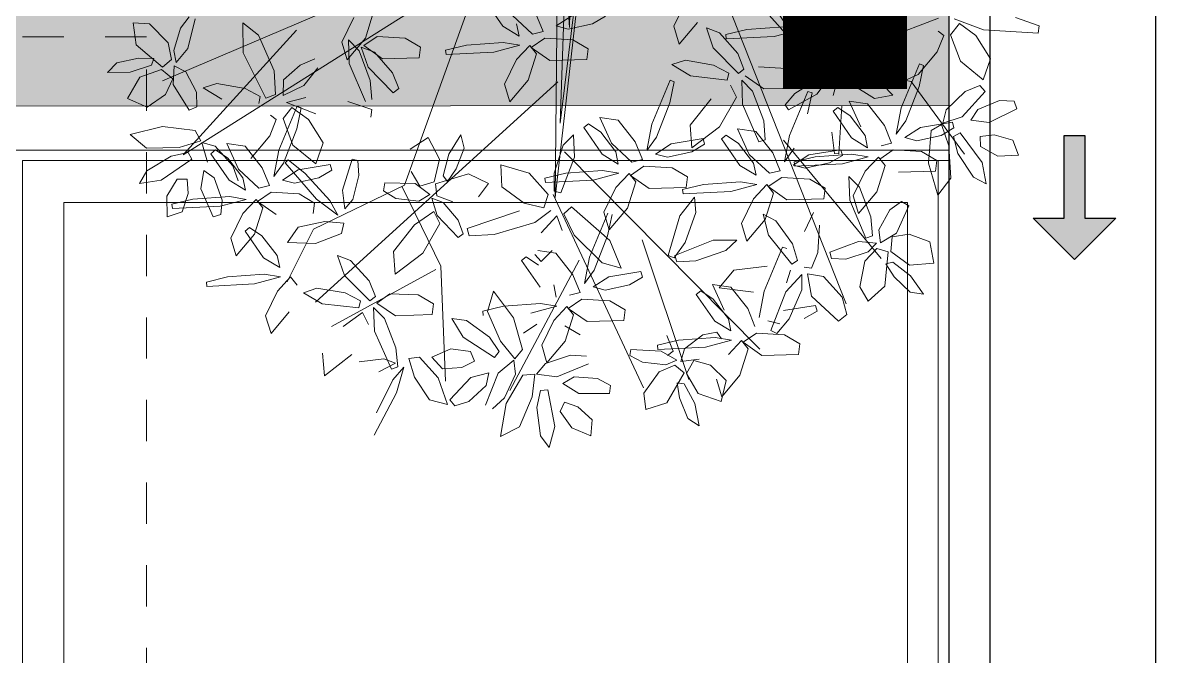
# Model space of a CAD drawing. Header units: metres. Extents: x 349703 to 349913, y 9282546 to 9282694.
# Drawn here: x 349808.1 to 349810.841, y 9282619.446 to 9282620.98 of the extents above; entities that cross this region are included whole.
import ezdxf

# ---------------------------------------------------------------- set-up
doc = ezdxf.new("R2010")
doc.units = ezdxf.units.M
doc.header["$LTSCALE"] = 0.25
doc.linetypes.add('HIDDEN', pattern=[0.375, 0.25, -0.125])
for name, color, linetype, lineweight in [('.', 7, 'Continuous', 0), ('0_ CUNETAS', 160, 'Continuous', 5), ('AREA-VERDE', 3, 'CONTINUOUS', 9), ('ARQ-FONDO', 253, 'CONTINUOUS', 9), ('CUNETAS-RED', 5, 'CONTINUOUS', 18), ('LLORAD-TRAMO', 1, 'CONTINUOUS', 70)]:
    doc.layers.add(name, color=color, linetype=linetype, lineweight=lineweight)

# ---------------------------------------------------------------- blocks, each defined once
blk = doc.blocks.new('VESTIDORS')
at = {"layer": 'ARQ-FONDO', "linetype": 'HIDDEN', "ltscale": 0.7, "elevation": 20.5486}
blk.add_lwpolyline([(349874.5621, 9282583.8475), (349874.5621, 9282569.0681), (349865.7321, 9282569.0681), (349865.7321, 9282583.8475)], close=True, dxfattribs=at)
blk = doc.blocks.new('DWD')
at = {"layer": 'ARQ-FONDO'}
for p, q in [((349962.2135, 9282606.4669), (349962.2135, 9282620.6464)), ((349962.2135, 9282620.6464), (349964.1135, 9282620.6464)), ((349964.1135, 9282620.6464), (349964.4554, 9282620.6464)), ((349964.43, 9282620.6464), (349964.43, 9282606.5669)), ((349964.4554, 9282620.6464), (349964.4554, 9282606.5669))]:
    blk.add_line(p, q, dxfattribs=at)
at = {"layer": 'ARQ-FONDO', "flags": 128}
blk.add_lwpolyline([(349964.3554, 9282617.7669), (349962.3135, 9282617.7669), (349962.3135, 9282620.5451), (349964.3554, 9282620.5451)], close=True, dxfattribs=at)
blk = doc.blocks.new('ARR2')
at = {"layer": 'ARQ-FONDO', "lineweight": 5}
for p, q in [((2740.9114, 1214.2586), (2740.9047, 1213.4719)), ((2740.9216, 1213.7321), (2740.9402, 1214.2786)), ((2740.9402, 1214.2786), (2740.9538, 1214.0668)), ((2740.9538, 1214.0668), (2740.9593, 1214.2641)), ((2739.6024, 1213.6218), (2740.5631, 1214.2272)), ((2740.6354, 1214.2321), (2740.3772, 1213.5152)), ((2740.9047, 1213.4719), (2740.9909, 1214.2402)), ((2740.9849, 1214.2535), (2740.9216, 1213.7321)), ((2740.275, 1214.1978), (2739.5306, 1213.8801)), ((2740.7216, 1214.0717), (2740.6569, 1214.1648)), ((2741.3198, 1214.0712), (2741.3618, 1214.1573)), ((2741.5062, 1214.1534), (2741.9224, 1213.0996)), ((2741.6594, 1214.1552), (2741.8003, 1213.9461)), ((2739.6232, 1214.1048), (2739.5933, 1214.0649)), ((2739.6192, 1213.9933), (2739.6442, 1214.0974)), ((2740.1577, 1214.0158), (2740.1997, 1214.1019)), ((2740.269, 1214.1219), (2740.2402, 1214.0293)), ((2740.8252, 1214.0443), (2740.754, 1214.1101)), ((2740.837, 1214.1154), (2740.8618, 1214.0528)), ((2740.9076, 1214.0725), (2740.9628, 1214.1084)), ((2741.0798, 1214.1065), (2741.0345, 1214.0803)), ((2741.6422, 1214.1223), (2741.8003, 1213.9461)), ((2741.8793, 1213.96), (2742.2455, 1214.0994)), ((2742.3003, 1214.0979), (2742.4025, 1214.0584)), ((2742.5982, 1214.0733), (2742.5152, 1214.1017)), ((2739.4275, 1214.0832), (2739.4379, 1214.006)), ((2739.4852, 1214.0795), (2739.4275, 1214.0832)), ((2739.5495, 1214.0136), (2739.4852, 1214.0795)), ((2739.5933, 1214.0649), (2739.5695, 1213.9862)), ((2739.8116, 1214.0835), (2739.8126, 1213.9789)), ((2739.8665, 1214.0407), (2739.8116, 1214.0835)), ((2740.7777, 1214.0373), (2740.7216, 1214.0717)), ((2740.7693, 1214.0797), (2740.7777, 1214.0373)), ((2740.9494, 1214.0618), (2740.9076, 1214.0725)), ((2741.0345, 1214.0803), (2740.9494, 1214.0618)), ((2741.3385, 1214.0092), (2741.3198, 1214.0712)), ((2741.4023, 1214.0847), (2741.3385, 1214.0092)), ((2741.4336, 1214.0656), (2741.4573, 1213.9959)), ((2741.4793, 1214.0484), (2741.4336, 1214.0656)), ((2741.5015, 1214.0423), (2741.5749, 1214.0596)), ((2741.5749, 1214.0596), (2741.7034, 1214.0691)), ((2741.7606, 1214.0592), (2741.67, 1214.0353)), ((2741.7034, 1214.0691), (2741.7606, 1214.0592)), ((2741.7499, 1214.0095), (2741.7958, 1214.0588)), ((2741.7958, 1214.0588), (2741.8191, 1214.0294)), ((2741.848, 1214.0839), (2741.8011, 1214.0518)), ((2741.9463, 1214.0783), (2741.848, 1214.0839)), ((2741.9998, 1214.0464), (2741.9463, 1214.0783)), ((2742.319, 1214.0806), (2742.288, 1214.042)), ((2742.3766, 1214.0395), (2742.319, 1214.0806)), ((2742.4025, 1214.0584), (2742.5948, 1214.0471)), ((2742.5948, 1214.0471), (2742.5982, 1214.0733)), ((2739.9988, 1214.0577), (2739.6024, 1213.6218)), ((2739.9206, 1213.9149), (2739.8665, 1214.0407)), ((2740.2402, 1214.0293), (2740.1764, 1213.9539)), ((2740.1806, 1214.0237), (2740.1836, 1213.9407)), ((2740.2183, 1213.9854), (2740.1806, 1214.0237)), ((2740.2815, 1214.0357), (2740.2346, 1214.0036)), ((2740.3798, 1214.0302), (2740.2815, 1214.0357)), ((2740.4332, 1213.9983), (2740.3798, 1214.0302)), ((2740.8675, 1214.0295), (2740.8205, 1213.9974)), ((2740.8618, 1214.0528), (2740.8252, 1214.0443)), ((2740.9657, 1214.024), (2740.8675, 1214.0295)), ((2741.0192, 1213.9921), (2740.9657, 1214.024)), ((2741.5429, 1213.9756), (2741.4793, 1214.0484)), ((2741.503, 1214.0271), (2741.5015, 1214.0423)), ((2741.67, 1214.0353), (2741.503, 1214.0271)), ((2741.8191, 1214.0294), (2741.7904, 1213.9369)), ((2741.9953, 1214.0092), (2741.9998, 1214.0464)), ((2742.2642, 1214.0389), (2742.2411, 1213.9814)), ((2742.2444, 1214.0542), (2742.2642, 1214.0389)), ((2742.288, 1214.042), (2742.3223, 1213.9488)), ((2742.428, 1213.957), (2742.3766, 1214.0395)), ((2739.4379, 1214.006), (2739.5303, 1213.928)), ((2739.5623, 1213.9548), (2739.5495, 1214.0136)), ((2739.5695, 1213.9862), (2739.5786, 1213.9451)), ((2739.5786, 1213.9451), (2739.6192, 1213.9933)), ((2739.8126, 1213.9789), (2739.8923, 1213.8193)), ((2740.1764, 1213.9539), (2740.1577, 1214.0158)), ((2740.2574, 1213.8814), (2740.2183, 1213.9854)), ((2740.2258, 1213.998), (2740.2495, 1213.9283)), ((2740.2715, 1213.9808), (2740.2258, 1213.998)), ((2740.2346, 1214.0036), (2740.3, 1213.9579)), ((2740.3351, 1213.908), (2740.2715, 1213.9808)), ((2740.4287, 1213.961), (2740.4332, 1213.9983)), ((2740.5209, 1213.988), (2740.5943, 1214.0052)), ((2740.5224, 1213.9728), (2740.5209, 1213.988)), ((2740.6894, 1213.981), (2740.5224, 1213.9728)), ((2740.5943, 1214.0052), (2740.7228, 1214.0148)), ((2740.78, 1214.0049), (2740.6894, 1213.981)), ((2740.7228, 1214.0148), (2740.78, 1214.0049)), ((2740.7693, 1213.9551), (2740.8152, 1214.0044)), ((2740.8152, 1214.0044), (2740.8386, 1213.9751)), ((2740.8205, 1213.9974), (2740.886, 1213.9517)), ((2741.0147, 1213.9548), (2741.0192, 1213.9921)), ((2741.4573, 1213.9959), (2741.5452, 1213.9058)), ((2741.7079, 1213.9233), (2741.7499, 1214.0095)), ((2741.8666, 1214.006), (2741.9953, 1214.0092)), ((2742.2411, 1213.9814), (2742.1749, 1213.9023)), ((2739.3382, 1213.9093), (2739.3704, 1213.9437)), ((2739.3704, 1213.9437), (2739.4465, 1213.9596)), ((2739.4465, 1213.9596), (2739.5001, 1213.9584)), ((2739.5001, 1213.9584), (2739.4916, 1213.9352)), ((2739.5303, 1213.928), (2739.5623, 1213.9548)), ((2740.0122, 1213.9358), (2740.063, 1213.9574)), ((2740.1836, 1213.9407), (2740.2405, 1213.8078)), ((2740.3, 1213.9579), (2740.4287, 1213.961)), ((2740.7273, 1213.869), (2740.7693, 1213.9551)), ((2740.8386, 1213.9751), (2740.8098, 1213.8825)), ((2740.886, 1213.9517), (2741.0147, 1213.9548)), ((2741.3603, 1213.9527), (2741.3126, 1213.9375)), ((2741.4588, 1213.9356), (2741.3603, 1213.9527)), ((2741.5648, 1213.9214), (2741.5429, 1213.9756)), ((2741.8003, 1213.9461), (2742.1503, 1213.8779)), ((2741.8967, 1213.9201), (2741.9283, 1213.9402)), ((2741.9283, 1213.9402), (2742.0173, 1213.9018)), ((2742.1146, 1213.7855), (2742.179, 1213.9399)), ((2742.179, 1213.9399), (2742.1934, 1213.9346)), ((2742.3223, 1213.9488), (2742.4021, 1213.884)), ((2742.4021, 1213.884), (2742.428, 1213.957)), ((2739.4174, 1213.9104), (2739.3382, 1213.9093)), ((2739.4916, 1213.9352), (2739.4174, 1213.9104)), ((2739.5265, 1213.9202), (2739.4505, 1213.8928)), ((2739.5661, 1213.887), (2739.5265, 1213.9202)), ((2739.5716, 1213.9325), (2739.5681, 1213.8679)), ((2739.6124, 1213.9121), (2739.5716, 1213.9325)), ((2739.6492, 1213.8404), (2739.6124, 1213.9121)), ((2739.926, 1213.8321), (2739.9206, 1213.9149)), ((2739.9542, 1213.884), (2740.0122, 1213.9358)), ((2740.0736, 1213.9259), (2740.0245, 1213.8642)), ((2740.2495, 1213.9283), (2740.3375, 1213.8381)), ((2740.357, 1213.8537), (2740.3351, 1213.908)), ((2741.3126, 1213.9375), (2741.3773, 1213.8979)), ((2741.5118, 1213.9069), (2741.4588, 1213.9356)), ((2741.5065, 1213.8825), (2741.5118, 1213.9069)), ((2741.5452, 1213.9058), (2741.5648, 1213.9214)), ((2741.7138, 1213.9242), (2741.6155, 1213.9298)), ((2741.7265, 1213.8614), (2741.7079, 1213.9233)), ((2741.7673, 1213.8923), (2741.7138, 1213.9242)), ((2741.7904, 1213.9369), (2741.7265, 1213.8614)), ((2741.9409, 1213.8692), (2741.8967, 1213.9201)), ((2742.0173, 1213.9018), (2742.0857, 1213.8304)), ((2742.1749, 1213.9023), (2742.1278, 1213.8821)), ((2742.1934, 1213.9346), (2742.1774, 1213.861)), ((2739.4505, 1213.8928), (2739.4079, 1213.8186)), ((2739.5402, 1213.8332), (2739.5661, 1213.887)), ((2739.5681, 1213.8679), (2739.6233, 1213.778)), ((2739.7206, 1213.8712), (2739.6729, 1213.856)), ((2739.8191, 1213.8541), (2739.7206, 1213.8712)), ((2739.9519, 1213.8288), (2739.9542, 1213.884)), ((2740.0245, 1213.8642), (2739.9519, 1213.8288)), ((2740.9133, 1213.8764), (2740.0653, 1213.1056)), ((2740.2628, 1213.8153), (2740.2574, 1213.8814)), ((2740.746, 1213.807), (2740.7273, 1213.869)), ((2740.8098, 1213.8825), (2740.746, 1213.807)), ((2741.2422, 1213.7283), (2741.3067, 1213.8826)), ((2741.321, 1213.8774), (2741.305, 1213.8037)), ((2741.3067, 1213.8826), (2741.321, 1213.8774)), ((2741.3773, 1213.8979), (2741.5065, 1213.8825)), ((2741.5181, 1213.8651), (2741.5386, 1213.8235)), ((2741.557, 1213.8823), (2741.56, 1213.7993)), ((2741.5947, 1213.8441), (2741.557, 1213.8823)), ((2741.5686, 1213.8977), (2741.634, 1213.8519)), ((2741.7429, 1213.8367), (2741.817, 1213.8824)), ((2741.7628, 1213.8551), (2741.7673, 1213.8923)), ((2741.817, 1213.8824), (2741.86, 1213.8862)), ((2741.86, 1213.8862), (2741.8199, 1213.834)), ((2741.8766, 1213.8293), (2741.8925, 1213.8851)), ((2742.0221, 1213.8184), (2741.9409, 1213.8692)), ((2742.1774, 1213.861), (2742.1308, 1213.7408)), ((2742.1503, 1213.8779), (2742.336, 1213.6237)), ((2742.3906, 1213.8645), (2742.3383, 1213.8433)), ((2742.4089, 1213.8437), (2742.3906, 1213.8645)), ((2739.4768, 1213.7881), (2739.5402, 1213.8332)), ((2739.65, 1213.7897), (2739.6492, 1213.8404)), ((2739.6729, 1213.856), (2739.7376, 1213.8164)), ((2739.8721, 1213.8254), (2739.8191, 1213.8541)), ((2739.8668, 1213.801), (2739.8721, 1213.8254)), ((2739.8923, 1213.8193), (2739.926, 1213.8321)), ((2740.0317, 1213.8223), (2739.9645, 1213.8042)), ((2740.3375, 1213.8381), (2740.357, 1213.8537)), ((2741.5386, 1213.8235), (2741.4794, 1213.7197)), ((2741.6338, 1213.7401), (2741.5947, 1213.8441)), ((2741.634, 1213.8519), (2741.7628, 1213.8551)), ((2741.7089, 1213.7968), (2741.7429, 1213.8367)), ((2741.8199, 1213.834), (2741.7205, 1213.7795)), ((2741.7241, 1213.6891), (2741.7885, 1213.8435)), ((2741.8029, 1213.8382), (2741.7869, 1213.7646)), ((2741.7885, 1213.8435), (2741.8029, 1213.8382)), ((2742.0857, 1213.8304), (2742.0221, 1213.8184)), ((2742.3383, 1213.8433), (2742.2725, 1213.7791)), ((2742.3288, 1213.7546), (2742.4089, 1213.8437)), ((2739.4079, 1213.8186), (2739.4768, 1213.7881)), ((2739.6233, 1213.778), (2739.65, 1213.7897)), ((2739.9372, 1213.6373), (2740.0016, 1213.7916)), ((2739.9832, 1213.7869), (2739.9522, 1213.7483)), ((2739.9645, 1213.8042), (2740.0667, 1213.7646)), ((2740.0407, 1213.7457), (2739.9832, 1213.7869)), ((2740.016, 1213.7864), (2740, 1213.7127)), ((2740.0016, 1213.7916), (2740.016, 1213.7864)), ((2740.2623, 1213.7796), (2740.1793, 1213.808)), ((2741.305, 1213.8037), (2741.2584, 1213.6836)), ((2741.3763, 1213.7255), (2741.4497, 1213.818)), ((2741.56, 1213.7993), (2741.6169, 1213.6665)), ((2741.7205, 1213.7795), (2741.7089, 1213.7968)), ((2741.8768, 1213.7739), (2741.8927, 1213.7873)), ((2741.8927, 1213.7873), (2741.9359, 1213.7577)), ((2741.9067, 1213.7925), (2741.8973, 1213.6255)), ((2741.9332, 1213.8093), (2741.9972, 1213.7995)), ((2741.9739, 1213.7192), (2741.9332, 1213.8093)), ((2741.9972, 1213.7995), (2742.0569, 1213.7245)), ((2742.0972, 1213.6935), (2742.1146, 1213.7855)), ((2742.4594, 1213.8111), (2742.3832, 1213.7802)), ((2742.4231, 1213.7351), (2742.5194, 1213.7825)), ((2742.5104, 1213.8088), (2742.4594, 1213.8111)), ((2742.5194, 1213.7825), (2742.5104, 1213.8088)), ((2739.9284, 1213.7452), (2739.9053, 1213.6876)), ((2739.9086, 1213.7605), (2739.9284, 1213.7452)), ((2739.9522, 1213.7483), (2739.9865, 1213.6551)), ((2740.0922, 1213.6632), (2740.0407, 1213.7457)), ((2740.259, 1213.7534), (2740.2623, 1213.7796)), ((2741.0609, 1213.7521), (2741.1248, 1213.7423)), ((2741.1016, 1213.662), (2741.0609, 1213.7521)), ((2741.1248, 1213.7423), (2741.1845, 1213.6673)), ((2741.9414, 1213.6808), (2741.8768, 1213.7739)), ((2741.9359, 1213.7577), (2741.9892, 1213.6888)), ((2742.1308, 1213.7408), (2742.0972, 1213.6935)), ((2742.2725, 1213.7791), (2742.261, 1213.7318)), ((2742.261, 1213.7318), (2742.3288, 1213.7546)), ((2742.3832, 1213.7802), (2742.3584, 1213.7424)), ((2742.3584, 1213.7424), (2742.4231, 1213.7351)), ((2739.5303, 1213.7208), (2739.4169, 1213.6922)), ((2739.6444, 1213.7067), (2739.5303, 1213.7208)), ((2739.6642, 1213.67), (2739.6444, 1213.7067)), ((2740, 1213.7127), (2739.9534, 1213.5926)), ((2741.0044, 1213.7167), (2741.0204, 1213.7301)), ((2741.0691, 1213.6236), (2741.0044, 1213.7167)), ((2741.0204, 1213.7301), (2741.0635, 1213.7005)), ((2741.2248, 1213.6363), (2741.2422, 1213.7283)), ((2741.3824, 1213.6459), (2741.3763, 1213.7255)), ((2741.4794, 1213.7197), (2741.3824, 1213.6459)), ((2741.5427, 1213.713), (2741.6067, 1213.7031)), ((2741.5834, 1213.6229), (2741.5427, 1213.713)), ((2741.6067, 1213.7031), (2741.6664, 1213.6282)), ((2741.6393, 1213.674), (2741.6338, 1213.7401)), ((2742.0569, 1213.7245), (2742.0816, 1213.6619)), ((2742.1274, 1213.6816), (2742.1826, 1213.7175)), ((2742.1826, 1213.7175), (2742.2945, 1213.7358)), ((2742.2199, 1213.707), (2742.2103, 1213.5924)), ((2742.2558, 1213.7282), (2742.2199, 1213.707)), ((2742.2997, 1213.7157), (2742.2544, 1213.6894)), ((2742.2816, 1213.653), (2742.2558, 1213.7282)), ((2742.2945, 1213.7358), (2742.2997, 1213.7157)), ((2739.4169, 1213.6922), (2739.4742, 1213.6452)), ((2739.588, 1213.6472), (2739.6642, 1213.67)), ((2739.6676, 1213.6646), (2739.6876, 1213.596)), ((2739.7143, 1213.6513), (2739.6676, 1213.6646)), ((2739.9053, 1213.6876), (2739.8391, 1213.6086)), ((2740.0663, 1213.5903), (2740.0922, 1213.6632)), ((2740.4603, 1213.6823), (2740.3971, 1213.6412)), ((2740.4991, 1213.606), (2740.4603, 1213.6823)), ((2740.532, 1213.6241), (2740.5743, 1213.6911)), ((2740.5743, 1213.6911), (2740.5856, 1213.6453)), ((2740.9321, 1213.655), (2740.9682, 1213.6913)), ((2740.9682, 1213.6913), (2740.9723, 1213.6134)), ((2741.0635, 1213.7005), (2741.1168, 1213.6316)), ((2741.1728, 1213.5962), (2741.1016, 1213.662)), ((2741.1845, 1213.6673), (2741.2093, 1213.6047)), ((2741.2584, 1213.6836), (2741.2248, 1213.6363)), ((2741.3103, 1213.6603), (2741.4221, 1213.6786)), ((2741.4221, 1213.6786), (2741.4273, 1213.6584)), ((2741.4862, 1213.6775), (2741.5022, 1213.6909)), ((2741.5509, 1213.5844), (2741.4862, 1213.6775)), ((2741.5022, 1213.6909), (2741.5454, 1213.6613)), ((2741.6169, 1213.6665), (2741.6393, 1213.674)), ((2741.7026, 1213.6723), (2742.0451, 1213.2589)), ((2741.7067, 1213.5971), (2741.7241, 1213.6891)), ((2741.882, 1213.6257), (2741.8726, 1213.7005)), ((2741.9976, 1213.6464), (2741.9414, 1213.6808)), ((2741.9892, 1213.6888), (2741.9976, 1213.6464)), ((2742.0816, 1213.6619), (2742.0451, 1213.6534)), ((2742.1693, 1213.671), (2742.1274, 1213.6816)), ((2742.2544, 1213.6894), (2742.1693, 1213.671)), ((2742.3208, 1213.6989), (2742.2982, 1213.6853)), ((2742.2982, 1213.6853), (2742.3127, 1213.6266)), ((2742.3986, 1213.5945), (2742.3208, 1213.6989)), ((2742.4407, 1213.6918), (2742.3913, 1213.6861)), ((2742.3913, 1213.6861), (2742.3926, 1213.6504)), ((2742.5059, 1213.6724), (2742.4407, 1213.6918)), ((2742.5257, 1213.6207), (2742.5059, 1213.6724)), ((2739.4742, 1213.6452), (2739.588, 1213.6472)), ((2739.6197, 1213.6293), (2739.5604, 1213.6171)), ((2739.6323, 1213.6062), (2739.6197, 1213.6293)), ((2739.6994, 1213.6256), (2739.7153, 1213.639)), ((2739.764, 1213.5325), (2739.6994, 1213.6256)), ((2739.7759, 1213.583), (2739.7143, 1213.6513)), ((2739.7153, 1213.639), (2739.7585, 1213.6094)), ((2739.7558, 1213.6611), (2739.8198, 1213.6513)), ((2739.7965, 1213.571), (2739.7558, 1213.6611)), ((2739.8198, 1213.6513), (2739.8795, 1213.5763)), ((2739.9198, 1213.5452), (2739.9372, 1213.6373)), ((2739.9865, 1213.6551), (2740.0663, 1213.5903)), ((2740.5122, 1213.5484), (2740.532, 1213.6241)), ((2740.5856, 1213.6453), (2740.5573, 1213.5728)), ((2740.9002, 1213.5569), (2740.9321, 1213.655)), ((2740.9374, 1213.632), (2741.6198, 1212.9417)), ((2741.1252, 1213.5892), (2741.0691, 1213.6236)), ((2741.1168, 1213.6316), (2741.1252, 1213.5892)), ((2741.2551, 1213.6244), (2741.3103, 1213.6603)), ((2741.2969, 1213.6137), (2741.2551, 1213.6244)), ((2741.382, 1213.6322), (2741.2969, 1213.6137)), ((2741.4273, 1213.6584), (2741.382, 1213.6322)), ((2741.5454, 1213.6613), (2741.5987, 1213.5924)), ((2741.6546, 1213.5571), (2741.5834, 1213.6229)), ((2741.6664, 1213.6282), (2741.6911, 1213.5655)), ((2741.7402, 1213.6445), (2741.7067, 1213.5971)), ((2741.7921, 1213.6211), (2741.904, 1213.6395)), ((2741.8142, 1213.6143), (2741.9427, 1213.6239)), ((2741.8973, 1213.6255), (2741.882, 1213.6257)), ((2741.904, 1213.6395), (2741.9092, 1213.6193)), ((2741.9427, 1213.6239), (2741.9999, 1213.614)), ((2742.0873, 1213.6387), (2742.0404, 1213.6066)), ((2742.1856, 1213.6331), (2742.0873, 1213.6387)), ((2742.2391, 1213.6012), (2742.1856, 1213.6331)), ((2742.2881, 1213.5393), (2742.2816, 1213.653)), ((2742.3127, 1213.6266), (2742.3679, 1213.5432)), ((2742.3926, 1213.6504), (2742.4536, 1213.6169)), ((2739.5604, 1213.6171), (2739.4749, 1213.5653)), ((2739.525, 1213.5325), (2739.6323, 1213.6062)), ((2739.7585, 1213.6094), (2739.8118, 1213.5405)), ((2739.7951, 1213.53), (2739.7759, 1213.583)), ((2739.9534, 1213.5926), (2739.9198, 1213.5452)), ((2739.9593, 1213.5932), (2739.9704, 1213.6037)), ((2740.069, 1213.4669), (2739.9593, 1213.5932)), ((2739.9704, 1213.6037), (2740.0293, 1213.5567)), ((2740.0052, 1213.5693), (2740.1171, 1213.5876)), ((2740.1171, 1213.5876), (2740.1223, 1213.5674)), ((2740.1602, 1213.4977), (2740.1934, 1213.6061)), ((2740.1934, 1213.6061), (2740.2138, 1213.6018)), ((2740.2138, 1213.6018), (2740.2172, 1213.5496)), ((2740.4805, 1213.5274), (2740.4991, 1213.606)), ((2740.7145, 1213.5871), (2740.7177, 1213.5098)), ((2740.8127, 1213.5568), (2740.7145, 1213.5871)), ((2740.9723, 1213.6134), (2740.9243, 1213.4881)), ((2741.2093, 1213.6047), (2741.1728, 1213.5962)), ((2741.607, 1213.55), (2741.5509, 1213.5844)), ((2741.5987, 1213.5924), (2741.607, 1213.55)), ((2741.7369, 1213.5853), (2741.7921, 1213.6211)), ((2741.7788, 1213.5746), (2741.7369, 1213.5853)), ((2741.7408, 1213.5971), (2741.8142, 1213.6143)), ((2741.7423, 1213.5819), (2741.7408, 1213.5971)), ((2741.9093, 1213.5901), (2741.7423, 1213.5819)), ((2741.8639, 1213.593), (2741.7788, 1213.5746)), ((2741.9092, 1213.6193), (2741.8639, 1213.593)), ((2741.9999, 1213.614), (2741.9093, 1213.5901)), ((2741.9892, 1213.5642), (2742.0351, 1213.6136)), ((2742.0584, 1213.5842), (2742.0297, 1213.4917)), ((2742.0351, 1213.6136), (2742.0584, 1213.5842)), ((2742.2103, 1213.5924), (2742.2433, 1213.4802)), ((2742.2346, 1213.5639), (2742.2391, 1213.6012)), ((2742.4128, 1213.5195), (2742.3986, 1213.5945)), ((2742.4536, 1213.6169), (2742.5257, 1213.6207)), ((2739.4749, 1213.5653), (2739.4495, 1213.5213)), ((2739.6743, 1213.5669), (2739.6645, 1213.5025)), ((2739.7111, 1213.5406), (2739.6743, 1213.5669)), ((2739.8677, 1213.5052), (2739.7965, 1213.571)), ((2739.8795, 1213.5763), (2739.9042, 1213.5137)), ((2739.95, 1213.5334), (2740.0052, 1213.5693)), ((2740.0293, 1213.5567), (2740.1162, 1213.4616)), ((2740.1223, 1213.5674), (2740.077, 1213.5412)), ((2740.2172, 1213.5496), (2740.196, 1213.4651)), ((2740.4001, 1213.5635), (2740.4311, 1213.5124)), ((2740.6007, 1213.5547), (2740.485, 1213.5199)), ((2740.5269, 1213.5286), (2740.5122, 1213.5484)), ((2740.5573, 1213.5728), (2740.5269, 1213.5286)), ((2740.6711, 1213.5211), (2740.6007, 1213.5547)), ((2740.8793, 1213.4831), (2740.8127, 1213.5568)), ((2740.8685, 1213.5399), (2740.9418, 1213.5571)), ((2740.9003, 1213.4949), (2740.9002, 1213.5569)), ((2740.9418, 1213.5571), (2741.0703, 1213.5667)), ((2741.1275, 1213.5568), (2741.037, 1213.5329)), ((2741.0703, 1213.5667), (2741.1275, 1213.5568)), ((2741.1168, 1213.507), (2741.1627, 1213.5563)), ((2741.1627, 1213.5563), (2741.1861, 1213.527)), ((2741.215, 1213.5814), (2741.168, 1213.5493)), ((2741.168, 1213.5493), (2741.2335, 1213.5036)), ((2741.3132, 1213.5759), (2741.215, 1213.5814)), ((2741.3667, 1213.544), (2741.3132, 1213.5759)), ((2741.3622, 1213.5067), (2741.3667, 1213.544)), ((2741.6911, 1213.5655), (2741.6546, 1213.5571)), ((2741.9318, 1213.5462), (2741.9348, 1213.4632)), ((2741.9696, 1213.508), (2741.9318, 1213.5462)), ((2741.9472, 1213.4781), (2741.9892, 1213.5642)), ((2742.1058, 1213.5608), (2742.2346, 1213.5639)), ((2742.3679, 1213.5432), (2742.4128, 1213.5195)), ((2739.4495, 1213.5213), (2739.525, 1213.5325)), ((2739.581, 1213.5364), (2739.5451, 1213.4767)), ((2739.6168, 1213.5363), (2739.581, 1213.5364)), ((2739.6206, 1213.4867), (2739.6168, 1213.5363)), ((2739.739, 1213.4633), (2739.7111, 1213.5406)), ((2739.8201, 1213.4982), (2739.764, 1213.5325)), ((2739.8118, 1213.5405), (2739.8201, 1213.4982)), ((2739.9042, 1213.5137), (2739.8677, 1213.5052)), ((2739.9919, 1213.5227), (2739.95, 1213.5334)), ((2740.077, 1213.5412), (2739.9919, 1213.5227)), ((2740.3772, 1213.5152), (2740.0587, 1213.3619)), ((2740.3086, 1213.5241), (2740.3038, 1213.4953)), ((2740.414, 1213.5212), (2740.3086, 1213.5241)), ((2740.3684, 1213.5093), (2740.5038, 1213.2324)), ((2740.4661, 1213.4829), (2740.414, 1213.5212)), ((2740.4311, 1213.5124), (2740.4805, 1213.5274)), ((2740.485, 1213.5199), (2740.49, 1213.4785)), ((2740.6365, 1213.4749), (2740.6711, 1213.5211)), ((2740.7177, 1213.5098), (2740.7962, 1213.4524)), ((2740.8699, 1213.5247), (2740.8685, 1213.5399)), ((2741.037, 1213.5329), (2740.8699, 1213.5247)), ((2741.0748, 1213.4209), (2741.1168, 1213.507)), ((2741.1861, 1213.527), (2741.1573, 1213.4344)), ((2741.2335, 1213.5036), (2741.3622, 1213.5067)), ((2741.3503, 1213.5007), (2741.4237, 1213.518)), ((2741.4237, 1213.518), (2741.5522, 1213.5276)), ((2741.6094, 1213.5176), (2741.5188, 1213.4937)), ((2741.5522, 1213.5276), (2741.6094, 1213.5176)), ((2741.5987, 1213.4679), (2741.6446, 1213.5172)), ((2741.6446, 1213.5172), (2741.6679, 1213.4879)), ((2741.6968, 1213.5423), (2741.6499, 1213.5102)), ((2741.6499, 1213.5102), (2741.7153, 1213.4644)), ((2741.7951, 1213.5367), (2741.6968, 1213.5423)), ((2741.8486, 1213.5048), (2741.7951, 1213.5367)), ((2741.844, 1213.4676), (2741.8486, 1213.5048)), ((2742.0086, 1213.404), (2741.9696, 1213.508)), ((2742.2433, 1213.4802), (2742.2881, 1213.5393)), ((2739.5451, 1213.4767), (2739.5461, 1213.4045)), ((2739.5634, 1213.4488), (2739.6368, 1213.4661)), ((2739.5986, 1213.4223), (2739.6206, 1213.4867)), ((2739.6368, 1213.4661), (2739.7653, 1213.4757)), ((2739.6645, 1213.5025), (2739.708, 1213.4044)), ((2739.8225, 1213.4658), (2739.7319, 1213.4419)), ((2739.7347, 1213.4124), (2739.739, 1213.4633)), ((2739.7653, 1213.4757), (2739.8225, 1213.4658)), ((2739.8118, 1213.416), (2739.8577, 1213.4653)), ((2739.8577, 1213.4653), (2739.881, 1213.436)), ((2739.9099, 1213.4904), (2739.863, 1213.4583)), ((2740.0082, 1213.4848), (2739.9099, 1213.4904)), ((2740.0617, 1213.4529), (2740.0082, 1213.4848)), ((2740.1438, 1213.4105), (2740.069, 1213.4669)), ((2740.1678, 1213.4323), (2740.1602, 1213.4977)), ((2740.196, 1213.4651), (2740.1678, 1213.4323)), ((2740.3038, 1213.4953), (2740.3466, 1213.4683)), ((2740.3466, 1213.4683), (2740.4268, 1213.4599)), ((2740.4268, 1213.4599), (2740.4661, 1213.4829)), ((2740.4728, 1213.4701), (2740.491, 1213.4098)), ((2740.5122, 1213.4553), (2740.4728, 1213.4701)), ((2740.49, 1213.4785), (2740.5462, 1213.457)), ((2740.865, 1213.4358), (2740.8793, 1213.4831)), ((2740.8976, 1213.4825), (2741.2131, 1212.8057)), ((2740.9243, 1213.4881), (2740.9003, 1213.4949)), ((2741.3916, 1213.4732), (2741.3406, 1213.4076)), ((2741.3517, 1213.4855), (2741.3503, 1213.5007)), ((2741.5188, 1213.4937), (2741.3517, 1213.4855)), ((2741.396, 1213.4197), (2741.3916, 1213.4732)), ((2741.5567, 1213.3817), (2741.5987, 1213.4679)), ((2741.6679, 1213.4879), (2741.6391, 1213.3953)), ((2741.7153, 1213.4644), (2741.844, 1213.4676)), ((2741.9658, 1213.4162), (2741.9472, 1213.4781)), ((2742.0297, 1213.4917), (2741.9658, 1213.4162)), ((2739.5649, 1213.4336), (2739.5634, 1213.4488)), ((2739.7319, 1213.4419), (2739.5649, 1213.4336)), ((2739.881, 1213.436), (2739.8523, 1213.3434)), ((2739.863, 1213.4583), (2739.9284, 1213.4126)), ((2740.0572, 1213.4157), (2740.0617, 1213.4529)), ((2740.1162, 1213.4616), (2740.1438, 1213.4105)), ((2740.5652, 1213.3924), (2740.5122, 1213.4553)), ((2740.7793, 1213.4252), (2740.5966, 1213.3638)), ((2740.7962, 1213.4524), (2740.865, 1213.4358)), ((2740.8332, 1213.3848), (2740.8888, 1213.4267)), ((2740.9615, 1213.4397), (2740.9349, 1213.4152)), ((2741.095, 1213.3213), (2740.9615, 1213.4397)), ((2741.1573, 1213.4344), (2741.0935, 1213.3589)), ((2741.9348, 1213.4632), (2741.9917, 1213.3304)), ((2742.0752, 1213.4296), (2742.0366, 1213.3588)), ((2742.1166, 1213.4588), (2742.0752, 1213.4296)), ((2742.0982, 1213.3471), (2742.1413, 1213.4433)), ((2742.1413, 1213.4433), (2742.1166, 1213.4588)), ((2739.5461, 1213.4045), (2739.5986, 1213.4223)), ((2739.708, 1213.4044), (2739.7347, 1213.4124)), ((2739.7698, 1213.3299), (2739.8118, 1213.416)), ((2740.0044, 1213.3679), (2740.098, 1213.3881)), ((2740.098, 1213.3881), (2740.1651, 1213.3825)), ((2740.4116, 1213.3762), (2740.48, 1213.4232)), ((2740.48, 1213.4232), (2740.5005, 1213.3817)), ((2740.491, 1213.4098), (2740.5646, 1213.3319)), ((2740.5823, 1213.3455), (2740.5652, 1213.3924)), ((2740.6909, 1213.3429), (2740.8332, 1213.3848)), ((2740.8555, 1213.3486), (2740.9097, 1213.4086)), ((2740.9097, 1213.4086), (2740.9282, 1213.3565)), ((2740.9349, 1213.4152), (2740.9708, 1213.3404)), ((2741.0243, 1213.2631), (2741.0888, 1213.4174)), ((2741.0935, 1213.3589), (2741.0748, 1213.4209)), ((2741.1031, 1213.4122), (2741.0871, 1213.3385)), ((2741.3406, 1213.4076), (2741.2992, 1213.2692)), ((2741.3593, 1213.3148), (2741.396, 1213.4197)), ((2741.6391, 1213.3953), (2741.5753, 1213.3198)), ((2741.632, 1213.4135), (2741.6504, 1213.3399)), ((2741.6767, 1213.3909), (2741.632, 1213.4135)), ((2741.735, 1213.3098), (2741.6767, 1213.3909)), ((2741.8081, 1213.4202), (2741.7762, 1213.3538)), ((2742.0141, 1213.3379), (2742.0086, 1213.404)), ((2739.819, 1213.354), (2739.8349, 1213.3675)), ((2739.8841, 1213.2612), (2739.819, 1213.354)), ((2739.8349, 1213.3675), (2739.8782, 1213.3381)), ((2740.0587, 1213.3619), (2739.9661, 1213.1769)), ((2739.9672, 1213.315), (2740.0044, 1213.3679)), ((2740.1565, 1213.3461), (2740.066, 1213.3115)), ((2740.1651, 1213.3825), (2740.1565, 1213.3461)), ((2740.3382, 1213.2837), (2740.4116, 1213.3762)), ((2740.5005, 1213.3817), (2740.4413, 1213.2779)), ((2740.5646, 1213.3319), (2740.5823, 1213.3455)), ((2740.5966, 1213.3638), (2740.6033, 1213.3383)), ((2741.5753, 1213.3198), (2741.5567, 1213.3817)), ((2741.823, 1213.2793), (2741.8287, 1213.3759)), ((2742.0366, 1213.3588), (2742.0428, 1213.3136)), ((2742.0428, 1213.3136), (2742.0982, 1213.3471)), ((2739.7884, 1213.2679), (2739.7698, 1213.3299)), ((2739.8523, 1213.3434), (2739.7884, 1213.2679)), ((2739.8782, 1213.3381), (2739.9319, 1213.2695)), ((2740.066, 1213.3115), (2739.9672, 1213.315)), ((2740.6033, 1213.3383), (2740.6909, 1213.3429)), ((2740.9708, 1213.3404), (2741.0681, 1213.2439)), ((2741.0871, 1213.3385), (2741.0405, 1213.2184)), ((2741.135, 1213.2246), (2741.095, 1213.3213)), ((2741.2088, 1213.3241), (2741.3717, 1212.8358)), ((2741.3211, 1213.2606), (2741.3593, 1213.3148)), ((2741.4573, 1213.3225), (2741.3229, 1213.2693)), ((2741.5403, 1213.3232), (2741.4573, 1213.3225)), ((2741.501, 1213.2866), (2741.5403, 1213.3232)), ((2741.6504, 1213.3399), (2741.7318, 1213.2384)), ((2741.7527, 1213.2522), (2741.735, 1213.3098)), ((2741.9658, 1213.3187), (2741.8656, 1213.2806)), ((2742.0284, 1213.3123), (2741.9658, 1213.3187)), ((2741.9917, 1213.3304), (2742.0141, 1213.3379)), ((2741.9997, 1213.2816), (2742.0284, 1213.3123)), ((2742.0835, 1213.3346), (2742.0784, 1213.2833)), ((2742.1426, 1213.3436), (2742.0835, 1213.3346)), ((2742.2155, 1213.3166), (2742.1426, 1213.3436)), ((2742.2292, 1213.2425), (2742.2155, 1213.3166)), ((2739.9319, 1213.2695), (2739.9404, 1213.2271)), ((2740.1423, 1213.2687), (2740.1671, 1213.1993)), ((2740.1883, 1213.2521), (2740.1423, 1213.2687)), ((2740.3443, 1213.2041), (2740.3382, 1213.2837)), ((2740.4413, 1213.2779), (2740.3443, 1213.2041)), ((2740.8547, 1213.2477), (2740.833, 1213.273)), ((2740.843, 1213.2869), (2740.9069, 1213.2771)), ((2740.8937, 1213.2867), (2740.8547, 1213.2477)), ((2740.9069, 1213.2771), (2740.9666, 1213.2021)), ((2741.2992, 1213.2692), (2741.3211, 1213.2606)), ((2741.3229, 1213.2693), (2741.3298, 1213.2467)), ((2741.396, 1213.2504), (2741.501, 1213.2866)), ((2741.6357, 1213.1444), (2741.7001, 1213.2988)), ((2741.7001, 1213.2988), (2741.7145, 1213.2935)), ((2741.8006, 1213.2254), (2741.823, 1213.2793)), ((2741.8656, 1213.2806), (2741.8714, 1213.2591)), ((2741.9212, 1213.2569), (2741.9997, 1213.2816)), ((2742.0296, 1213.2933), (2741.9882, 1213.2496)), ((2742.0698, 1213.282), (2742.0296, 1213.2933)), ((2742.0575, 1213.1617), (2742.0698, 1213.282)), ((2742.0784, 1213.2833), (2742.1438, 1213.2359)), ((2739.9404, 1213.2271), (2739.8841, 1213.2612)), ((2740.2529, 1213.1802), (2740.1883, 1213.2521)), ((2740.5038, 1213.2324), (2740.5199, 1212.8292)), ((2740.9887, 1213.2525), (2740.7458, 1212.7974)), ((2740.7865, 1213.2514), (2740.8025, 1213.2649)), ((2740.8512, 1213.1584), (2740.7865, 1213.2514)), ((2740.8025, 1213.2649), (2740.8457, 1213.2353)), ((2741.007, 1213.171), (2741.0243, 1213.2631)), ((2741.0681, 1213.2439), (2741.135, 1213.2246)), ((2741.3298, 1213.2467), (2741.396, 1213.2504)), ((2741.5289, 1213.2177), (2741.6461, 1213.2322)), ((2741.7318, 1213.2384), (2741.7527, 1213.2522)), ((2741.7757, 1213.2279), (2741.8006, 1213.2254)), ((2741.8714, 1213.2591), (2741.9212, 1213.2569)), ((2741.9882, 1213.2496), (2741.9701, 1213.1593)), ((2742.0617, 1213.2399), (2742.0856, 1213.246)), ((2742.0909, 1213.1949), (2742.0617, 1213.2399)), ((2742.0856, 1213.246), (2742.148, 1213.1986)), ((2742.1438, 1213.2359), (2742.2292, 1213.2425)), ((2739.684, 1213.1765), (2739.7572, 1213.1941)), ((2739.7572, 1213.1941), (2739.8857, 1213.2044)), ((2739.9429, 1213.1948), (2739.8525, 1213.1704)), ((2739.8857, 1213.2044), (2739.9429, 1213.1948)), ((2739.9325, 1213.1449), (2739.9781, 1213.1945)), ((2739.9781, 1213.1945), (2740.0016, 1213.1653)), ((2740.4862, 1213.2206), (2740.1221, 1213.0213)), ((2740.1671, 1213.1993), (2740.2562, 1213.1104)), ((2740.9666, 1213.2021), (2740.9914, 1213.1395)), ((2741.0405, 1213.2184), (2741.007, 1213.171)), ((2741.0372, 1213.1592), (2741.0924, 1213.1951)), ((2741.0924, 1213.1951), (2741.2042, 1213.2134)), ((2741.2095, 1213.1932), (2741.1642, 1213.167)), ((2741.2042, 1213.2134), (2741.2095, 1213.1932)), ((2741.4775, 1213.1566), (2741.5289, 1213.2177)), ((2741.7677, 1213.2029), (2741.7117, 1213.1416)), ((2741.7279, 1213.2179), (2741.7133, 1213.1739)), ((2741.7678, 1213.1492), (2741.7677, 1213.2029)), ((2741.7868, 1213.2057), (2741.8014, 1213.1273)), ((2741.8427, 1213.1958), (2741.7868, 1213.2057)), ((2741.9089, 1213.1229), (2741.8427, 1213.1958)), ((2742.1469, 1213.141), (2742.0909, 1213.1949)), ((2742.148, 1213.1986), (2742.1936, 1213.1338)), ((2739.6855, 1213.1613), (2739.684, 1213.1765)), ((2739.8525, 1213.1704), (2739.6855, 1213.1613)), ((2740.0707, 1213.1547), (2740.0232, 1213.1389)), ((2740.1694, 1213.139), (2740.0707, 1213.1547)), ((2740.2755, 1213.1263), (2740.2529, 1213.1802)), ((2740.899, 1213.1664), (2740.9073, 1213.124)), ((2741.0791, 1213.1485), (2741.0372, 1213.1592)), ((2741.1642, 1213.167), (2741.0791, 1213.1485)), ((2741.4543, 1213.1682), (2741.5183, 1213.1584)), ((2741.495, 1213.0781), (2741.4543, 1213.1682)), ((2741.5984, 1213.1413), (2741.4775, 1213.1566)), ((2741.5183, 1213.1584), (2741.578, 1213.0834)), ((2741.7228, 1213.0476), (2741.7678, 1213.1492)), ((2741.9701, 1213.1593), (2741.9995, 1213.1096)), ((2741.9995, 1213.1096), (2742.0575, 1213.1617)), ((2739.891, 1213.0586), (2739.9325, 1213.1449)), ((2740.0232, 1213.1389), (2740.0884, 1213.1002)), ((2740.2228, 1213.1111), (2740.1694, 1213.139)), ((2740.2178, 1213.0866), (2740.2228, 1213.1111)), ((2740.2562, 1213.1104), (2740.2755, 1213.1263)), ((2740.3262, 1213.1354), (2740.2797, 1213.1026)), ((2740.4245, 1213.1312), (2740.3262, 1213.1354)), ((2740.4784, 1213.1), (2740.4245, 1213.1312)), ((2740.6882, 1213.1446), (2740.667, 1213.0735)), ((2740.7584, 1213.0511), (2740.6882, 1213.1446)), ((2740.9971, 1213.1162), (2740.9502, 1213.0841)), ((2740.9914, 1213.1395), (2740.9549, 1213.131)), ((2741.0954, 1213.1107), (2740.9971, 1213.1162)), ((2741.1488, 1213.0788), (2741.0954, 1213.1107)), ((2741.3979, 1213.1328), (2741.4138, 1213.1462)), ((2741.4625, 1213.0397), (2741.3979, 1213.1328)), ((2741.4138, 1213.1462), (2741.457, 1213.1166)), ((2741.457, 1213.1166), (2741.5103, 1213.0477)), ((2741.6183, 1213.0524), (2741.6357, 1213.1444)), ((2741.7117, 1213.1416), (2741.6592, 1213.007)), ((2741.8014, 1213.1273), (2741.8954, 1213.0393)), ((2741.9247, 1213.0627), (2741.9089, 1213.1229)), ((2742.1936, 1213.1338), (2742.1469, 1213.141)), ((2739.9734, 1213.0725), (2739.9099, 1212.9967)), ((2740.0884, 1213.1002), (2740.2178, 1213.0866)), ((2740.1619, 1213.0213), (2740.2296, 1213.0693)), ((2740.2296, 1213.0693), (2740.2507, 1213.028)), ((2740.2683, 1213.0871), (2740.2724, 1213.0041)), ((2740.3065, 1213.0494), (2740.2683, 1213.0871)), ((2740.2797, 1213.1026), (2740.3457, 1213.0578)), ((2740.4744, 1213.0627), (2740.4784, 1213.1)), ((2740.6506, 1213.0747), (2740.724, 1213.0919)), ((2740.652, 1213.0595), (2740.6506, 1213.0747)), ((2740.667, 1213.0735), (2740.7129, 1212.9693)), ((2740.724, 1213.0919), (2740.8524, 1213.1015)), ((2740.9096, 1213.0916), (2740.8191, 1213.0677)), ((2740.8524, 1213.1015), (2740.9096, 1213.0916)), ((2740.899, 1213.0418), (2740.9448, 1213.0911)), ((2740.9448, 1213.0911), (2740.9682, 1213.0618)), ((2740.9502, 1213.0841), (2741.0156, 1213.0384)), ((2741.1443, 1213.0415), (2741.1488, 1213.0788)), ((2741.578, 1213.0834), (2741.6027, 1213.0208)), ((2741.7037, 1213.0764), (2741.8156, 1213.0947)), ((2741.8208, 1213.0745), (2741.7755, 1213.0483)), ((2741.8156, 1213.0947), (2741.8208, 1213.0745)), ((2739.9099, 1212.9967), (2739.891, 1213.0586)), ((2740.3471, 1212.9459), (2740.3065, 1213.0494)), ((2740.3457, 1213.0578), (2740.4744, 1213.0627)), ((2740.5432, 1213.0483), (2740.5828, 1212.983)), ((2740.5936, 1213.0419), (2740.5432, 1213.0483)), ((2740.6745, 1212.9832), (2740.5936, 1213.0419)), ((2740.7896, 1212.9404), (2740.7584, 1213.0511)), ((2740.8403, 1213.0291), (2740.7934, 1212.997)), ((2740.857, 1212.9557), (2740.899, 1213.0418)), ((2740.9682, 1213.0618), (2740.9394, 1212.9692)), ((2741.0156, 1213.0384), (2741.1443, 1213.0415)), ((2741.5187, 1213.0053), (2741.4625, 1213.0397)), ((2741.5103, 1213.0477), (2741.5187, 1213.0053)), ((2741.6904, 1213.0298), (2741.6486, 1213.0405)), ((2741.6804, 1212.9966), (2741.7228, 1213.0476)), ((2741.8954, 1213.0393), (2741.9247, 1213.0627)), ((2740.2724, 1213.0041), (2740.3312, 1212.8721)), ((2740.992, 1212.9916), (2740.9385, 1213.0235)), ((2741.3172, 1212.935), (2741.2954, 1212.9893)), ((2741.4206, 1212.9917), (2741.3566, 1212.9426)), ((2741.4703, 1213.0015), (2741.4206, 1212.9917)), ((2741.4866, 1212.9773), (2741.4703, 1213.0015)), ((2741.6084, 1212.9976), (2741.5615, 1212.9655)), ((2741.7067, 1212.992), (2741.6084, 1212.9976)), ((2741.6592, 1213.007), (2741.6804, 1212.9966)), ((2741.7602, 1212.9601), (2741.7067, 1212.992)), ((2740.5828, 1212.983), (2740.6923, 1212.9126)), ((2740.7087, 1212.9332), (2740.6745, 1212.9832)), ((2740.7129, 1212.9693), (2740.7635, 1212.9079)), ((2740.8756, 1212.8937), (2740.857, 1212.9557)), ((2740.9394, 1212.9692), (2740.8756, 1212.8937)), ((2741.2619, 1212.956), (2741.3353, 1212.9732)), ((2741.2634, 1212.9408), (2741.2619, 1212.956)), ((2741.4304, 1212.949), (2741.2634, 1212.9408)), ((2741.3353, 1212.9732), (2741.4638, 1212.9828)), ((2741.521, 1212.9729), (2741.4304, 1212.949)), ((2741.4638, 1212.9828), (2741.521, 1212.9729)), ((2741.5103, 1212.9231), (2741.5562, 1212.9724)), ((2741.5562, 1212.9724), (2741.5795, 1212.9431)), ((2741.5615, 1212.9655), (2741.627, 1212.9197)), ((2741.7557, 1212.9228), (2741.7602, 1212.9601)), ((2740.097, 1212.8483), (2740.0898, 1212.9278)), ((2740.1929, 1212.9234), (2740.097, 1212.8483)), ((2740.3534, 1212.8799), (2740.3471, 1212.9459)), ((2740.3927, 1212.9085), (2740.4298, 1212.9136)), ((2740.4117, 1212.8439), (2740.3927, 1212.9085)), ((2740.4298, 1212.9136), (2740.4948, 1212.8417)), ((2740.5392, 1212.9429), (2740.473, 1212.914)), ((2740.473, 1212.914), (2740.5096, 1212.8725)), ((2740.6081, 1212.9329), (2740.5392, 1212.9429)), ((2740.6218, 1212.8999), (2740.6081, 1212.9329)), ((2740.6923, 1212.9126), (2740.7087, 1212.9332)), ((2740.7635, 1212.9079), (2740.7896, 1212.9404)), ((2740.9578, 1212.9208), (2740.8705, 1212.8919)), ((2741.014, 1212.917), (2740.9578, 1212.9208)), ((2741.1686, 1212.9408), (2741.1651, 1212.9188)), ((2741.1651, 1212.9188), (2741.2097, 1212.8965)), ((2741.2755, 1212.9348), (2741.1686, 1212.9408)), ((2741.3302, 1212.9035), (2741.2755, 1212.9348)), ((2741.2977, 1212.9194), (2741.3172, 1212.935)), ((2741.3566, 1212.9426), (2741.3439, 1212.8989)), ((2741.5795, 1212.9431), (2741.5508, 1212.8505)), ((2741.627, 1212.9197), (2741.7557, 1212.9228)), ((2740.2182, 1212.8967), (2740.3046, 1212.9074)), ((2740.3453, 1212.893), (2740.2871, 1212.8623)), ((2740.3046, 1212.9074), (2740.3453, 1212.893)), ((2740.3312, 1212.8721), (2740.3534, 1212.8799)), ((2740.3367, 1212.8343), (2740.3744, 1212.8785)), ((2740.3744, 1212.8785), (2740.3487, 1212.7884)), ((2740.5096, 1212.8725), (2740.5775, 1212.8772)), ((2740.5775, 1212.8772), (2740.6218, 1212.8999)), ((2740.7598, 1212.9027), (2740.7043, 1212.8577)), ((2740.7656, 1212.8544), (2740.7598, 1212.9027)), ((2740.8705, 1212.8919), (2740.8394, 1212.8545)), ((2740.9103, 1212.8452), (2741.0214, 1212.8902)), ((2741.2097, 1212.8965), (2741.2914, 1212.8872)), ((2741.3235, 1212.8857), (2741.2679, 1212.8626)), ((2741.2914, 1212.8872), (2741.3302, 1212.9035)), ((2741.3556, 1212.859), (2741.3235, 1212.8857)), ((2741.3439, 1212.8989), (2741.4081, 1212.9069)), ((2741.3896, 1212.9015), (2741.3641, 1212.8567)), ((2741.4472, 1212.8857), (2741.3896, 1212.9015)), ((2741.5028, 1212.8314), (2741.4472, 1212.8857)), ((2740.2794, 1212.7189), (2740.3367, 1212.8343)), ((2740.4644, 1212.7638), (2740.4117, 1212.8439)), ((2740.4948, 1212.8417), (2740.5272, 1212.7483)), ((2740.6091, 1212.8428), (2740.5356, 1212.7647)), ((2740.6723, 1212.8587), (2740.6091, 1212.8428)), ((2740.7043, 1212.8577), (2740.6605, 1212.7461)), ((2740.6623, 1212.8146), (2740.6723, 1212.8587)), ((2740.7265, 1212.7712), (2740.7656, 1212.8544)), ((2740.7916, 1212.8502), (2740.7328, 1212.7514)), ((2740.8331, 1212.8536), (2740.7916, 1212.8502)), ((2740.8233, 1212.7747), (2740.8331, 1212.8536)), ((2740.8394, 1212.8545), (2740.9103, 1212.8452)), ((2740.9705, 1212.8444), (2740.9316, 1212.8213)), ((2741.0525, 1212.8388), (2740.9705, 1212.8444)), ((2741.0974, 1212.8143), (2741.0525, 1212.8388)), ((2741.2679, 1212.8626), (2741.2147, 1212.7875)), ((2741.2955, 1212.7542), (2741.3556, 1212.859)), ((2741.3641, 1212.8567), (2741.4045, 1212.7868)), ((2741.4869, 1212.7751), (2741.4683, 1212.837)), ((2741.4852, 1212.7581), (2741.5028, 1212.8314)), ((2741.5508, 1212.8505), (2741.4869, 1212.7751)), ((2740.6018, 1212.7589), (2740.6623, 1212.8146)), ((2740.8525, 1212.7964), (2740.8398, 1212.7372)), ((2740.8788, 1212.7987), (2740.8525, 1212.7964)), ((2740.9029, 1212.6708), (2740.8788, 1212.7987)), ((2740.9316, 1212.8213), (2740.9865, 1212.7864)), ((2741.0939, 1212.7868), (2741.0974, 1212.8143)), ((2741.3311, 1212.8239), (2741.3554, 1212.8197)), ((2741.3395, 1212.7709), (2741.3311, 1212.8239)), ((2741.3554, 1212.8197), (2741.3931, 1212.751)), ((2740.3487, 1212.7884), (2740.2706, 1212.6405)), ((2740.5272, 1212.7483), (2740.4644, 1212.7638)), ((2740.5356, 1212.7647), (2740.5532, 1212.7432)), ((2740.5532, 1212.7432), (2740.6018, 1212.7589)), ((2740.685, 1212.733), (2740.7265, 1212.7712)), ((2740.7328, 1212.7514), (2740.7132, 1212.6361)), ((2740.7793, 1212.6696), (2740.8233, 1212.7747)), ((2740.9364, 1212.7563), (2740.922, 1212.7236)), ((2740.9834, 1212.7398), (2740.9364, 1212.7563)), ((2740.9865, 1212.7864), (2741.0939, 1212.7868)), ((2741.2147, 1212.7875), (2741.2213, 1212.7302)), ((2741.2213, 1212.7302), (2741.2955, 1212.7542)), ((2741.3688, 1212.6988), (2741.3395, 1212.7709)), ((2741.3931, 1212.751), (2741.4085, 1212.6733)), ((2741.4045, 1212.7868), (2741.4852, 1212.7581)), ((2740.8398, 1212.7372), (2740.8528, 1212.6381)), ((2740.922, 1212.7236), (2740.9621, 1212.6668)), ((2741.0335, 1212.6938), (2740.9834, 1212.7398)), ((2740.8828, 1212.5972), (2740.9029, 1212.6708)), ((2741.0286, 1212.6386), (2741.0335, 1212.6938)), ((2741.4085, 1212.6733), (2741.3688, 1212.6988)), ((2740.7132, 1212.6361), (2740.7793, 1212.6696)), ((2740.8528, 1212.6381), (2740.8828, 1212.5972)), ((2740.9621, 1212.6668), (2741.0286, 1212.6386))]:
    blk.add_line(p, q, dxfattribs=at)
blk = doc.blocks.new('*U2166')
at = {"layer": '.', "lineweight": 30}
h = blk.add_hatch(color=1, dxfattribs=at)
h.dxf.hatch_style = 1
h.paths.add_polyline_path([(-0.025, -0.05), (-0.1, -0.05), (0, -0.15), (0.1, -0.05), (0.025, -0.05), (0.025, 0.15), (-0.025, 0.15)])
at = {"layer": '0_ CUNETAS', "color": 1, "lineweight": 30}
blk.add_lwpolyline([(-0.1, -0.05), (-0.025, -0.05), (-0.025, 0.15), (0.025, 0.15), (0.025, -0.05), (0.1, -0.05), (0, -0.15)], close=True, dxfattribs=at)
blk = doc.blocks.new('*U2184')
at = {"layer": '0_ CUNETAS', "color": 0, "linetype": 'ByBlock', "lineweight": -2, "transparency": 16777216}
blk.add_blockref('*U2166', (0, 13.5), dxfattribs=at)
blk = doc.blocks.new('drenaje')
at = {"layer": 'CUNETAS-RED', "lineweight": 30}
blk.add_line((92.1855, -32.9209), (92.1855, -63.2243, -25514.15), dxfattribs=at)
at = {"layer": 'CUNETAS-RED', "lineweight": 30, "elevation": -25514.15}
blk.add_lwpolyline([(92.6855, -33.0209), (92.6855, -68.9721), (92.2855, -68.9721), (92.2855, -33.0209)], close=True, dxfattribs=at)
at = {"layer": 'CUNETAS-RED', "lineweight": 0}
blk.add_blockref('*U2184', (92.49, -68.4809), dxfattribs=at)

msp = doc.modelspace()

# ---------------------------------------------------------------- hatches: boundary and pattern name
at = {"layer": 'AREA-VERDE', "lineweight": 0, "true_color": 0xc4e4b2, "transparency": 33554687}
h = msp.add_hatch(color=3, dxfattribs=at)
h.dxf.hatch_style = 1
h.paths.add_polyline_path([(349810.3413, 9282626.7246), (349798.276, 9282626.717), (349798.276, 9282620.7718), (349810.3413, 9282620.7795)])
h.paths.add_polyline_path([(349799.276, 9282625.717), (349809.6931, 9282625.717), (349809.6931, 9282621.7718), (349799.276, 9282621.7718)], flags=16)

# ---------------------------------------------------------------- linework, layer by layer
at = {"layer": 'ARQ-FONDO'}
for points in [[(349798.176, 9282626.817), (349810.3413, 9282626.817), (349810.3413, 9282620.6718), (349798.176, 9282620.6718)], [(349798.276, 9282626.717), (349810.3413, 9282626.7246), (349810.3413, 9282620.7795), (349798.276, 9282620.7718)]]:
    msp.add_lwpolyline(points, close=True, dxfattribs=at)
at = {"layer": 'LLORAD-TRAMO', "const_width": 0.3}
msp.add_lwpolyline([(349810.09, 9282622.82), (349810.09, 9282622.57), (349810.09, 9282622.32), (349810.09, 9282622.07), (349810.09, 9282621.82), (349810.09, 9282621.57), (349810.09, 9282621.32), (349810.09, 9282621.07), (349810.09, 9282620.82)], dxfattribs=at)

# ---------------------------------------------------------------- block references
at = {"layer": 'ARQ-FONDO', "xscale": 0.6917913537138002, "yscale": 0.6917913537138002, "zscale": 0.6917913537138002}
msp.add_blockref('ARR2', (347913.2547, 9281781.0875, -25514.15), dxfattribs=at)
at = {"layer": 'ARQ-FONDO', "xscale": -1}
msp.add_blockref('VESTIDORS', (699674.1316, 37.0989, 705.4664), dxfattribs=at)
at = {"layer": 'ARQ-FONDO'}
msp.add_blockref('DWD', (-154.114, 0), dxfattribs=at)
at = {"layer": 'CUNETAS-RED', "lineweight": 30}
msp.add_blockref('drenaje', (349718.1559, 9282675.5378), dxfattribs=at)

doc.saveas('drawing.dxf')
